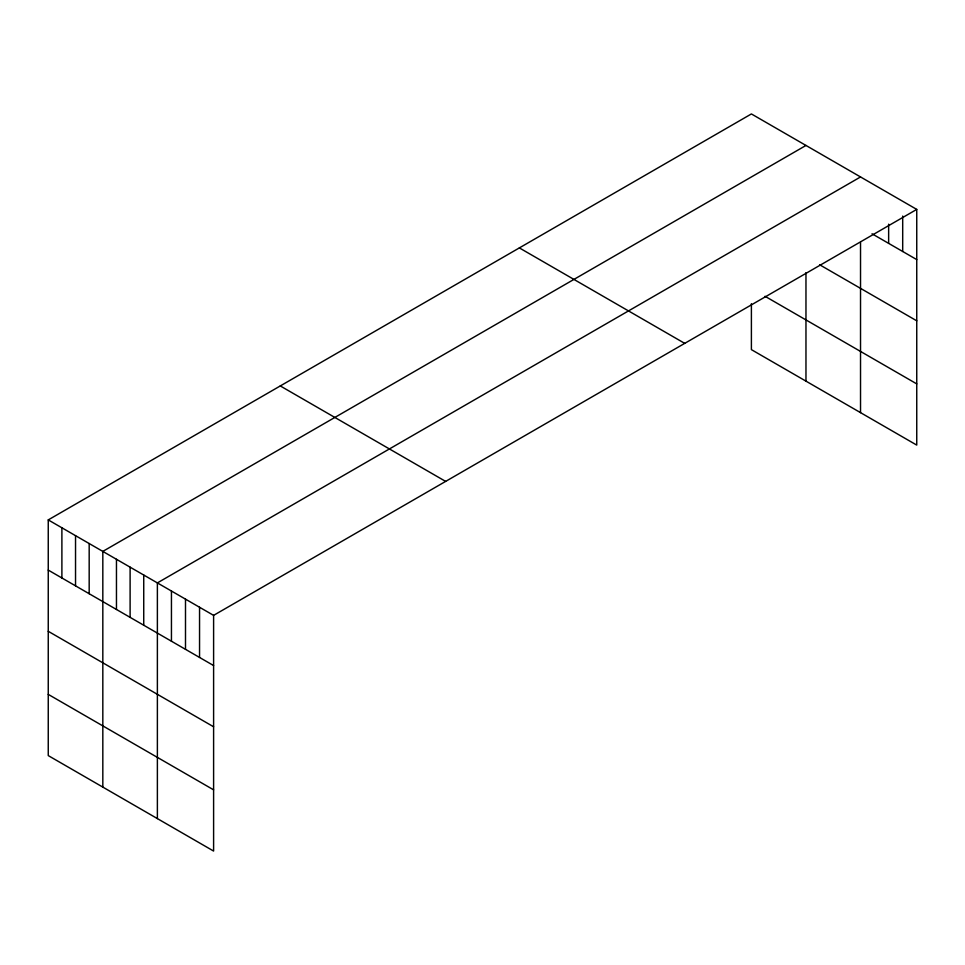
<?xml version="1.0" encoding="UTF-8"?>
<svg xmlns="http://www.w3.org/2000/svg" width="965" height="965" viewBox="0 0 965 965"><rect width="100%" height="100%" fill="white"/><g stroke="black" fill="none" stroke-linecap="round" stroke-linejoin="round"><path stroke-width="1.45" d="M916.75 209.405L213.603 615.368L213.603 851.058L48.25 755.595L48.25 519.906L751.397 113.942L916.75 209.405L916.75 445.094L751.397 349.632L751.397 303.722M805.968 145.45L102.821 551.401L102.821 787.09M860.527 176.957L157.379 582.908L157.379 818.597M872.034 233.783L916.75 259.597M819.599 264.736L916.75 320.814M765.04 296.291L916.75 383.889M519.363 247.909L684.716 343.371M280.284 385.94L445.637 481.402M48.25 519.906L213.603 615.368M48.25 570.098L213.603 665.561M48.25 631.303L213.603 726.778M48.25 694.378L213.603 789.84M902.697 216.064L902.697 251.491M888.644 224.182L888.644 243.373M860.527 242.444L860.527 412.646M805.968 272.625L805.968 381.139M199.55 607.25L199.55 657.442M185.497 599.132L185.497 649.336M171.444 591.026L171.444 641.218M143.737 575.031L143.737 625.224M130.106 567.155L130.106 617.347M116.463 559.278L116.463 609.47M89.178 543.524L89.178 593.716M75.535 535.647L75.535 585.839M61.893 527.783L61.893 577.975"/></g></svg>
